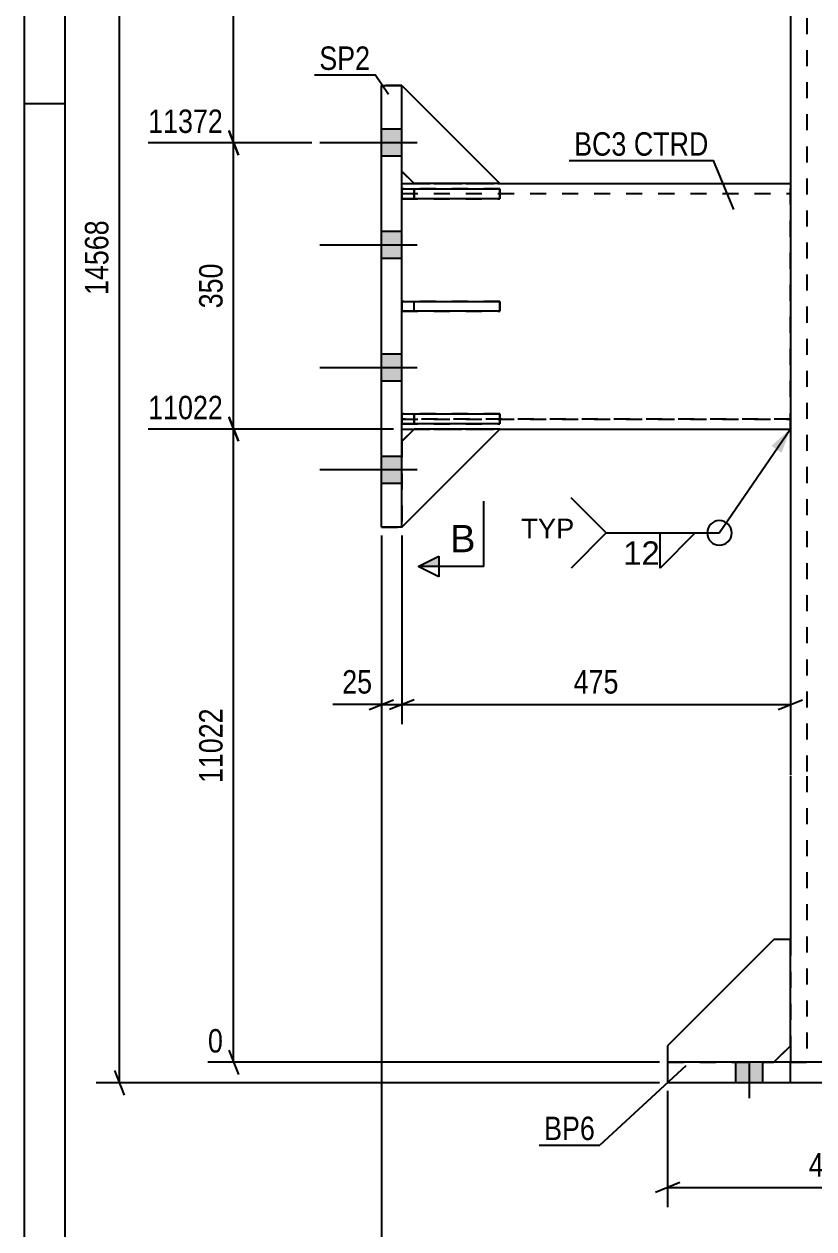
# Model space of a CAD drawing. Header units: millimetres. Extents: x 0 to 594, y 0 to 420.
# Drawn here: x 0 to 96.5, y 160.5 to 307.8 of the extents above; entities that cross this region are included whole.
import ezdxf

# ---------------------------------------------------------------- set-up
doc = ezdxf.new("R2010")
doc.units = ezdxf.units.MM
doc.linetypes.add('DXK_LINE_DOT2', pattern=[3.9198, 1.9599, -1.9599])
doc.styles.add('Arial', font='arial.ttf', dxfattribs={"height": 0.2})
doc.styles.add('Arial Narrow', font='ARIALN.TTF', dxfattribs={"height": 0.2})

# ---------------------------------------------------------------- blocks, each defined once
blk = doc.blocks.new('Unknown-682013357-1131 - 22569')
at = {"color": 5, "linetype": 'Continuous'}
for p, q in [((0, 420), (0, 0)), ((5, 415), (5, 5)), ((5, 298), (0, 298))]:
    blk.add_line(p, q, dxfattribs=at)
blk = doc.blocks.new('Part-682013357-4073 - 4039')
at = {"color": 2, "linetype": 'Continuous'}
for p, q in [((91.67, 195.83), (78.67, 182.83)), ((93.67, 195.83), (91.67, 195.83)), ((93.67, 182.83), (93.67, 195.83)), ((78.67, 182.83), (78.67, 180.83)), ((91.67, 180.83), (93.67, 182.83))]:
    blk.add_line(p, q, dxfattribs=at)
at = {"color": 7, "linetype": 'DXK_LINE_DOT2'}
for p, q in [((93.67, 195.83), (91.67, 195.83)), ((78.67, 180.83), (91.67, 180.83)), ((78.67, 180.83), (91.67, 180.83))]:
    blk.add_line(p, q, dxfattribs=at)
blk = doc.blocks.new('Part-682013357-4115 - 4039')
at = {"color": 7, "linetype": 'DXK_LINE_DOT2'}
for p, q in [((46.17, 289.75), (46.17, 300.25)), ((46.17, 300.25), (58.17, 288.25)), ((47.67, 288.25), (46.17, 289.75)), ((58.17, 288.25), (47.67, 288.25)), ((58.17, 288.25), (47.67, 288.25))]:
    blk.add_line(p, q, dxfattribs=at)
blk = doc.blocks.new('Part-682013357-4114 - 4039')
at = {"color": 2, "linetype": 'Continuous'}
for p, q in [((46.17, 300.25), (58.17, 288.25)), ((47.67, 288.25), (46.17, 289.75)), ((58.17, 288.25), (47.67, 288.25))]:
    blk.add_line(p, q, dxfattribs=at)
at = {"color": 7, "linetype": 'DXK_LINE_DOT2'}
for p, q in [((46.17, 289.75), (46.17, 300.25)), ((58.17, 288.25), (47.67, 288.25))]:
    blk.add_line(p, q, dxfattribs=at)
blk = doc.blocks.new('Bolt-682013357-4044 - 4039')
at = {"linetype": 'Continuous'}
for points in [[(90.32, 180.83), (87.02, 180.83), (87.02, 178.33), (90.32, 178.33)], [(90.32, 180.83), (87.02, 180.83), (87.02, 178.33), (90.32, 178.33)], [(110.32, 180.83), (107.02, 180.83), (107.02, 178.33), (110.32, 178.33)], [(110.32, 180.83), (107.02, 180.83), (107.02, 178.33), (110.32, 178.33)], [(130.32, 180.83), (127.02, 180.83), (127.02, 178.33), (130.32, 178.33)], [(130.32, 180.83), (127.02, 180.83), (127.02, 178.33), (130.32, 178.33)], [(150.32, 180.83), (147.02, 180.83), (147.02, 178.33), (150.32, 178.33)], [(150.32, 180.83), (147.02, 180.83), (147.02, 178.33), (150.32, 178.33)]]:
    blk.add_hatch(color=1, dxfattribs=at).paths.add_polyline_path(points)
at = {"color": 1, "linetype": 'Continuous'}
for p, q in [((87.02, 178.33), (87.02, 180.83)), ((87.02, 178.33), (87.02, 180.83)), ((88.67, 176.43), (88.67, 180.83)), ((88.67, 176.43), (88.67, 180.83)), ((90.32, 178.33), (90.32, 180.83)), ((90.32, 178.33), (90.32, 180.83)), ((107.02, 178.33), (107.02, 180.83)), ((107.02, 178.33), (107.02, 180.83)), ((108.67, 176.43), (108.67, 180.83)), ((108.67, 176.43), (108.67, 180.83)), ((110.32, 178.33), (110.32, 180.83)), ((110.32, 178.33), (110.32, 180.83)), ((127.02, 178.33), (127.02, 180.83)), ((127.02, 178.33), (127.02, 180.83)), ((128.67, 176.43), (128.67, 180.83)), ((128.67, 176.43), (128.67, 180.83)), ((130.32, 178.33), (130.32, 180.83)), ((130.32, 178.33), (130.32, 180.83)), ((147.02, 178.33), (147.02, 180.83)), ((147.02, 178.33), (147.02, 180.83)), ((148.67, 176.43), (148.67, 180.83)), ((148.67, 176.43), (148.67, 180.83)), ((150.32, 178.33), (150.32, 180.83)), ((150.32, 178.33), (150.32, 180.83))]:
    blk.add_line(p, q, dxfattribs=at)
blk = doc.blocks.new('Part-682013357-4117 - 4039')
at = {"color": 7, "linetype": 'DXK_LINE_DOT2'}
for p, q in [((47.67, 258.25), (46.17, 256.75)), ((46.17, 246.25), (58.17, 258.25)), ((58.17, 258.25), (47.67, 258.25)), ((58.17, 258.25), (47.67, 258.25)), ((46.17, 256.75), (46.17, 246.25))]:
    blk.add_line(p, q, dxfattribs=at)
blk = doc.blocks.new('Bolt-682013357-4048 - 4039')
at = {"linetype": 'Continuous'}
for points in [[(43.67, 294.9), (43.67, 291.6), (46.17, 291.6), (46.17, 294.9)], [(43.67, 294.9), (43.67, 291.6), (46.17, 291.6), (46.17, 294.9)], [(43.67, 294.9), (43.67, 291.6), (46.17, 291.6), (46.17, 294.9)], [(43.67, 282.4), (43.67, 279.1), (46.17, 279.1), (46.17, 282.4)], [(43.67, 282.4), (43.67, 279.1), (46.17, 279.1), (46.17, 282.4)], [(43.67, 267.4), (43.67, 264.1), (46.17, 264.1), (46.17, 267.4)], [(43.67, 267.4), (43.67, 264.1), (46.17, 264.1), (46.17, 267.4)], [(43.67, 254.9), (43.67, 251.6), (46.17, 251.6), (46.17, 254.9)], [(43.67, 254.9), (43.67, 251.6), (46.17, 251.6), (46.17, 254.9)], [(43.67, 254.9), (43.67, 251.6), (46.17, 251.6), (46.17, 254.9)]]:
    blk.add_hatch(color=1, dxfattribs=at).paths.add_polyline_path(points)
at = {"color": 1, "linetype": 'Continuous'}
for p, q in [((46.17, 294.9), (43.67, 294.9)), ((46.17, 294.9), (43.67, 294.9)), ((46.17, 294.9), (43.67, 294.9)), ((48.07, 293.25), (36.17, 293.25)), ((48.07, 293.25), (36.17, 293.25)), ((48.07, 293.25), (36.17, 293.25)), ((46.17, 291.6), (43.67, 291.6)), ((46.17, 291.6), (43.67, 291.6)), ((46.17, 291.6), (43.67, 291.6)), ((46.17, 282.4), (43.67, 282.4)), ((46.17, 282.4), (43.67, 282.4)), ((48.07, 280.75), (36.17, 280.75)), ((48.07, 280.75), (36.17, 280.75)), ((46.17, 279.1), (43.67, 279.1)), ((46.17, 279.1), (43.67, 279.1)), ((46.17, 267.4), (43.67, 267.4)), ((46.17, 267.4), (43.67, 267.4)), ((48.07, 265.75), (36.17, 265.75)), ((48.07, 265.75), (36.17, 265.75)), ((46.17, 264.1), (43.67, 264.1)), ((46.17, 264.1), (43.67, 264.1)), ((46.17, 254.9), (43.67, 254.9)), ((46.17, 254.9), (43.67, 254.9)), ((46.17, 254.9), (43.67, 254.9)), ((48.07, 253.25), (36.17, 253.25)), ((48.07, 253.25), (36.17, 253.25)), ((48.07, 253.25), (36.17, 253.25)), ((46.17, 251.6), (43.67, 251.6)), ((46.17, 251.6), (43.67, 251.6)), ((46.17, 251.6), (43.67, 251.6))]:
    blk.add_line(p, q, dxfattribs=at)
blk = doc.blocks.new('Part-682013357-4116 - 4039')
at = {"color": 2, "linetype": 'Continuous'}
for p, q in [((47.67, 258.25), (46.17, 256.75)), ((46.17, 246.25), (58.17, 258.25)), ((58.17, 258.25), (47.67, 258.25))]:
    blk.add_line(p, q, dxfattribs=at)
at = {"color": 7, "linetype": 'DXK_LINE_DOT2'}
for p, q in [((58.17, 258.25), (47.67, 258.25)), ((46.17, 256.75), (46.17, 246.25))]:
    blk.add_line(p, q, dxfattribs=at)
blk = doc.blocks.new('Part-682013357-4067 - 4039')
at = {"color": 2, "linetype": 'Continuous'}
for p, q in [((93.67, 320.25), (93.67, 215.93)), ((93.67, 215.83), (93.67, 195.83)), ((93.67, 182.83), (93.67, 180.83))]:
    blk.add_line(p, q, dxfattribs=at)
at = {"color": 7, "linetype": 'DXK_LINE_DOT2'}
for p, q in [((95.67, 320.25), (95.67, 215.93)), ((95.67, 215.83), (95.67, 180.83)), ((93.67, 195.83), (93.67, 182.83)), ((93.67, 180.83), (143.67, 180.83))]:
    blk.add_line(p, q, dxfattribs=at)
blk = doc.blocks.new('Part-682013357-4072 - 4039')
at = {"color": 2, "linetype": 'Continuous'}
for p, q in [((158.67, 180.83), (78.67, 180.83)), ((78.67, 180.83), (78.67, 178.33)), ((93.67, 178.33), (93.67, 180.83)), ((143.67, 178.33), (143.67, 180.83)), ((158.67, 178.33), (158.67, 180.83)), ((158.67, 178.33), (78.67, 178.33))]:
    blk.add_line(p, q, dxfattribs=at)
blk = doc.blocks.new('Part-682013357-4075 - 4039')
at = {"color": 7, "linetype": 'DXK_LINE_DOT2'}
for p, q in [((91.67, 195.83), (78.67, 182.83)), ((93.67, 195.83), (91.67, 195.83)), ((93.67, 195.83), (91.67, 195.83)), ((93.67, 182.83), (93.67, 195.83)), ((78.67, 182.83), (78.67, 180.83)), ((91.67, 180.83), (93.67, 182.83)), ((78.67, 180.83), (91.67, 180.83)), ((78.67, 180.83), (91.67, 180.83))]:
    blk.add_line(p, q, dxfattribs=at)
blk = doc.blocks.new('Part-682013357-4108 - 4039')
at = {"color": 7, "linetype": 'DXK_LINE_DOT2'}
for p, q in [((58.17, 260.1), (46.17, 260.1)), ((46.17, 260.1), (46.17, 258.9)), ((47.67, 260.1), (47.67, 258.9)), ((58.17, 258.9), (58.17, 260.1)), ((46.17, 258.9), (58.17, 258.9))]:
    blk.add_line(p, q, dxfattribs=at)
blk = doc.blocks.new('Part-682013357-4109 - 4039')
at = {"color": 7, "linetype": 'DXK_LINE_DOT2'}
for p, q in [((58.17, 287.6), (46.17, 287.6)), ((46.17, 287.6), (46.17, 286.4)), ((47.67, 287.6), (47.67, 286.4)), ((58.17, 286.4), (58.17, 287.6)), ((46.17, 286.4), (58.17, 286.4))]:
    blk.add_line(p, q, dxfattribs=at)
blk = doc.blocks.new('Part-682013357-4110 - 4039')
at = {"color": 7, "linetype": 'DXK_LINE_DOT2'}
for p, q in [((58.17, 273.85), (46.17, 273.85)), ((46.17, 273.85), (46.17, 272.65)), ((46.17, 272.65), (58.17, 272.65)), ((47.67, 272.65), (47.67, 273.85)), ((58.17, 272.65), (58.17, 273.85))]:
    blk.add_line(p, q, dxfattribs=at)
blk = doc.blocks.new('Part-682013357-4111 - 4039')
at = {"color": 2, "linetype": 'Continuous'}
for p, q in [((46.17, 258.9), (46.17, 260.1)), ((46.17, 260.1), (58.17, 260.1)), ((58.17, 260.1), (58.17, 258.9)), ((58.17, 258.9), (46.17, 258.9))]:
    blk.add_line(p, q, dxfattribs=at)
at = {"color": 7, "linetype": 'DXK_LINE_DOT2'}
blk.add_line((47.67, 258.9), (47.67, 260.1), dxfattribs=at)
blk = doc.blocks.new('Part-682013357-4112 - 4039')
at = {"color": 2, "linetype": 'Continuous'}
for p, q in [((46.17, 286.4), (46.17, 287.6)), ((46.17, 287.6), (58.17, 287.6)), ((58.17, 287.6), (58.17, 286.4)), ((58.17, 286.4), (46.17, 286.4))]:
    blk.add_line(p, q, dxfattribs=at)
at = {"color": 7, "linetype": 'DXK_LINE_DOT2'}
blk.add_line((47.67, 286.4), (47.67, 287.6), dxfattribs=at)
blk = doc.blocks.new('Part-682013357-4113 - 4039')
at = {"color": 2, "linetype": 'Continuous'}
for p, q in [((46.17, 272.65), (46.17, 273.85)), ((46.17, 273.85), (58.17, 273.85)), ((58.17, 272.65), (46.17, 272.65)), ((58.17, 273.85), (58.17, 272.65))]:
    blk.add_line(p, q, dxfattribs=at)
at = {"color": 7, "linetype": 'DXK_LINE_DOT2'}
blk.add_line((47.67, 272.65), (47.67, 273.85), dxfattribs=at)
blk = doc.blocks.new('Part-682013357-4137 - 4039')
at = {"color": 2, "linetype": 'Continuous'}
for p, q in [((43.67, 246.25), (43.67, 300.25)), ((43.67, 300.25), (46.17, 300.25)), ((46.17, 246.25), (46.17, 300.25)), ((46.17, 246.25), (43.67, 246.25)), ((43.67, 246.25), (43.67, 246.25)), ((46.17, 246.25), (46.17, 246.25))]:
    blk.add_line(p, q, dxfattribs=at)
at = {"color": 7, "linetype": 'DXK_LINE_DOT2'}
for p, q in [((46.17, 300.25), (43.67, 300.25)), ((43.67, 246.25), (46.17, 246.25)), ((43.67, 246.25), (43.67, 246.25)), ((46.17, 246.25), (46.17, 246.25))]:
    blk.add_line(p, q, dxfattribs=at)
blk = doc.blocks.new('Part-682013357-4183 - 4039')
at = {"color": 2, "linetype": 'Continuous'}
for p, q in [((46.17, 288.25), (47.67, 288.25)), ((58.17, 288.25), (93.67, 288.25)), ((46.17, 258.25), (47.67, 258.25)), ((58.17, 258.25), (93.67, 258.25))]:
    blk.add_line(p, q, dxfattribs=at)
at = {"color": 7, "linetype": 'DXK_LINE_DOT2'}
for p, q in [((46.17, 258.25), (46.17, 288.25)), ((46.17, 288.25), (93.67, 288.25)), ((47.67, 288.25), (58.17, 288.25)), ((93.67, 258.25), (93.67, 288.25)), ((46.17, 287.05), (93.67, 287.05)), ((46.17, 287.05), (93.67, 287.05)), ((46.17, 259.45), (93.67, 259.45)), ((93.67, 259.45), (46.17, 259.45)), ((46.17, 258.25), (46.17, 258.25)), ((46.17, 258.25), (93.67, 258.25)), ((47.67, 258.25), (58.17, 258.25)), ((93.67, 258.25), (93.67, 258.25))]:
    blk.add_line(p, q, dxfattribs=at)
blk = doc.blocks.new('StraightDimension-682013357-4307 - 4039')
at = {"color": 7, "linetype": 'Continuous'}
for p, q in [((11.65, 178.33), (11.65, 380.09)), ((11.05, 179.83), (12.25, 176.83)), ((77.67, 178.33), (8.8, 178.33))]:
    blk.add_line(p, q, dxfattribs=at)
at = {"color": 0}
blk.add_wipeout([(10.9, 284.38), (6.7, 284.38), (6.7, 274.04), (10.9, 274.04)], dxfattribs=at)
at = {"color": 3, "style": 'Arial Narrow'}
blk.add_text('14568', height=2.863, rotation=90.0002, dxfattribs=at).set_placement((10.3, 274.64))
blk = doc.blocks.new('StraightDimension-682013357-4517 - 4039')
at = {"color": 7, "linetype": 'Continuous'}
for p, q in [((43.67, 245.25), (43.67, 222.16)), ((46.17, 245.25), (46.17, 222.16)), ((43.67, 224.56), (37.76, 224.56)), ((43.67, 224.56), (37.76, 224.56)), ((42.17, 223.96), (45.17, 225.16)), ((43.67, 224.56), (46.17, 224.56)), ((47.67, 225.16), (44.67, 223.96))]:
    blk.add_line(p, q, dxfattribs=at)
at = {"color": 0}
blk.add_wipeout([(43.14, 225.31), (43.14, 229.51), (38.29, 229.51), (38.29, 225.31)], dxfattribs=at)
at = {"color": 3, "style": 'Arial Narrow'}
blk.add_text('25', height=2.863, dxfattribs=at).set_placement((38.89, 225.91))
blk = doc.blocks.new('StraightDimension-682013357-4485 - 4039')
at = {"color": 7, "linetype": 'Continuous'}
for p, q in [((93.67, 257.25), (93.67, 222.16)), ((46.17, 245.25), (46.17, 222.16)), ((47.67, 225.16), (44.67, 223.96)), ((46.17, 224.56), (93.67, 224.56)), ((92.17, 223.96), (95.17, 225.16))]:
    blk.add_line(p, q, dxfattribs=at)
at = {"color": 0}
blk.add_wipeout([(73.26, 225.31), (73.26, 229.51), (66.58, 229.51), (66.58, 225.31)], dxfattribs=at)
at = {"color": 3, "style": 'Arial Narrow'}
blk.add_text('475', height=2.863, dxfattribs=at).set_placement((67.18, 225.91))
blk = doc.blocks.new('StraightDimension-682013357-4545 - 4039')
at = {"color": 7, "linetype": 'Continuous'}
for p, q in [((78.67, 177.33), (78.67, 163.12)), ((118.67, 177.33), (118.67, 163.12)), ((80.17, 166.12), (77.17, 164.92)), ((78.67, 165.52), (118.67, 165.52)), ((117.17, 164.92), (120.17, 166.12))]:
    blk.add_line(p, q, dxfattribs=at)
at = {"color": 0}
blk.add_wipeout([(102.02, 166.27), (102.02, 170.47), (95.33, 170.47), (95.33, 166.27)], dxfattribs=at)
at = {"color": 3, "style": 'Arial Narrow'}
blk.add_text('400', height=2.863, dxfattribs=at).set_placement((95.93, 166.87))
blk = doc.blocks.new('StraightDimension-682013357-4572 - 4039')
at = {"color": 7, "linetype": 'Continuous'}
for p, q in [((43.67, 245.25), (43.67, 153.03)), ((193.68, 245.25), (193.68, 153.03)), ((45.17, 156.03), (42.17, 154.83)), ((43.67, 155.43), (193.68, 155.43)), ((192.18, 154.83), (195.18, 156.03))]:
    blk.add_line(p, q, dxfattribs=at)
at = {"color": 0}
blk.add_wipeout([(122.93, 156.18), (122.93, 160.38), (114.42, 160.38), (114.42, 156.18)], dxfattribs=at)
at = {"color": 3, "style": 'Arial Narrow'}
blk.add_text('1500', height=2.863, dxfattribs=at).set_placement((115.02, 156.78))
blk = doc.blocks.new('StraightDimension-682013357-22959 - 4039')
at = {"color": 7, "linetype": 'Continuous'}
for p, q in [((26.21, 345.52), (25.01, 348.52)), ((42.67, 347.02), (15.17, 347.02)), ((25.61, 293.25), (25.61, 347.02)), ((25.01, 294.75), (26.21, 291.75)), ((35.17, 293.25), (15.17, 293.25))]:
    blk.add_line(p, q, dxfattribs=at)
at = {"color": 0}
blk.add_wipeout([(24.86, 324.39), (20.66, 324.39), (20.66, 315.88), (24.86, 315.88)], dxfattribs=at)
at = {"color": 3, "style": 'Arial Narrow'}
blk.add_text('2840', height=2.863, rotation=90.0002, dxfattribs=at).set_placement((24.26, 316.48))
at = {"color": 0, "linetype": 'Continuous'}
blk.add_wipeout([(24.91, 347.62), (24.91, 351.82), (14.57, 351.82), (14.57, 347.62)], dxfattribs=at)
at = {"color": 3, "linetype": 'Continuous', "style": 'Arial Narrow'}
blk.add_text('14212', height=2.863, dxfattribs=at).set_placement((15.17, 348.22))
blk = doc.blocks.new('StraightDimension-682013357-22960 - 4039')
at = {"color": 7, "linetype": 'Continuous'}
for p, q in [((26.21, 291.75), (25.01, 294.75)), ((35.17, 293.25), (15.17, 293.25)), ((25.61, 258.25), (25.61, 293.25)), ((25.01, 259.75), (26.21, 256.75)), ((45.17, 258.25), (15.17, 258.25))]:
    blk.add_line(p, q, dxfattribs=at)
at = {"color": 0}
blk.add_wipeout([(24.86, 279.09), (20.66, 279.09), (20.66, 272.41), (24.86, 272.41)], dxfattribs=at)
at = {"color": 3, "style": 'Arial Narrow'}
blk.add_text('350', height=2.863, rotation=90.0002, dxfattribs=at).set_placement((24.26, 273.01))
at = {"color": 0, "linetype": 'Continuous'}
blk.add_wipeout([(24.91, 293.85), (24.91, 298.05), (14.57, 298.05), (14.57, 293.85)], dxfattribs=at)
at = {"color": 3, "linetype": 'Continuous', "style": 'Arial Narrow'}
blk.add_text('11372', height=2.863, dxfattribs=at).set_placement((15.17, 294.45))
blk = doc.blocks.new('StraightDimension-682013357-22961 - 4039')
at = {"color": 7, "linetype": 'Continuous'}
for p, q in [((26.21, 256.75), (25.01, 259.75)), ((45.17, 258.25), (15.17, 258.25)), ((25.61, 180.83), (25.61, 258.25)), ((25.01, 182.33), (26.21, 179.33)), ((77.67, 180.83), (22.48, 180.83))]:
    blk.add_line(p, q, dxfattribs=at)
at = {"color": 0}
blk.add_wipeout([(24.86, 224.71), (20.66, 224.71), (20.66, 214.37), (24.86, 214.37)], dxfattribs=at)
at = {"color": 3, "style": 'Arial Narrow'}
blk.add_text('11022', height=2.863, rotation=90.0002, dxfattribs=at).set_placement((24.26, 214.97))
at = {"color": 0, "linetype": 'Continuous'}
for points in [[(24.91, 258.85), (24.91, 263.05), (14.57, 263.05), (14.57, 258.85)], [(24.91, 181.43), (24.91, 185.63), (21.88, 185.63), (21.88, 181.43)]]:
    blk.add_wipeout(points, dxfattribs=at)
at = {"color": 3, "linetype": 'Continuous', "style": 'Arial Narrow'}
for s, height, p in [('11022', 2.863, (15.17, 259.45)), ('0', 2.86, (22.48, 182.03))]:
    blk.add_text(s, height=height, dxfattribs=at).set_placement(p)
blk = doc.blocks.new('Mark-682013357-4068 - 4039')
at = {"color": 0}
blk.add_wipeout([(69.78, 171.32), (69.78, 174.32), (63.57, 174.32), (63.57, 171.32)], dxfattribs=at)
blk.add_wipeout([(69.78, 171.32), (69.78, 174.32), (63.57, 174.32), (63.57, 171.32)], dxfattribs=at)
at = {"color": 30, "linetype": 'Continuous'}
for p in [(80.91, 180.41), (62.97, 170.72)]:
    blk.add_line(p, (70.38, 170.72), dxfattribs=at)
at = {"color": 3, "style": 'Arial Narrow'}
blk.add_text('BP6', height=2.863, dxfattribs=at).set_placement((63.57, 171.32))
blk = doc.blocks.new('Mark-682013357-4133 - 4039')
at = {"color": 0}
blk.add_wipeout([(42.3, 302.16), (42.3, 305.16), (36.09, 305.16), (36.09, 302.16)], dxfattribs=at)
blk.add_wipeout([(42.3, 302.16), (42.3, 305.16), (36.09, 305.16), (36.09, 302.16)], dxfattribs=at)
at = {"color": 30, "linetype": 'Continuous'}
for p in [(35.49, 301.56), (44.56, 299.15)]:
    blk.add_line(p, (42.9, 301.56), dxfattribs=at)
at = {"color": 3, "style": 'Arial Narrow'}
blk.add_text('SP2', height=2.863, dxfattribs=at).set_placement((36.09, 302.16))
blk = doc.blocks.new('Mark-682013357-4179 - 4039')
at = {"color": 0}
for points in [[(73.64, 291.67), (73.64, 294.67), (67.24, 294.67), (67.24, 291.67)], [(83.66, 291.67), (83.66, 294.67), (74.54, 294.67), (74.54, 291.67)]]:
    blk.add_wipeout(points, dxfattribs=at)
for points in [[(73.64, 291.67), (73.64, 294.67), (67.24, 294.67), (67.24, 291.67)], [(83.66, 291.67), (83.66, 294.67), (74.54, 294.67), (74.54, 291.67)]]:
    blk.add_wipeout(points, dxfattribs=at)
at = {"color": 30, "linetype": 'Continuous'}
for p in [(66.64, 291.07), (86.75, 285.1)]:
    blk.add_line(p, (84.26, 291.07), dxfattribs=at)
at = {"color": 3, "style": 'Arial Narrow'}
for s, p in [('BC3', (67.24, 291.67)), ('CTRD', (74.54, 291.67))]:
    blk.add_text(s, height=2.863, dxfattribs=at).set_placement(p)
blk = doc.blocks.new('SectionMark-682013357-4582 - 4039')
at = {"linetype": 'Continuous'}
blk.add_hatch(color=6, dxfattribs=at).paths.add_polyline_path([(50.68, 242.69), (50.68, 241.44), (48.18, 241.44)])
at = {"color": 6, "linetype": 'Continuous'}
for p, q in [((56.18, 241.44), (56.18, 249.44)), ((48.18, 241.44), (50.68, 242.69)), ((50.68, 242.69), (50.68, 240.19)), ((56.18, 241.44), (48.18, 241.44)), ((50.68, 240.19), (48.18, 241.44))]:
    blk.add_line(p, q, dxfattribs=at)
at = {"color": 0, "linetype": 'Continuous'}
blk.add_wipeout([(55.18, 243.19), (55.18, 246.69), (52.07, 246.69), (52.07, 243.19)], dxfattribs=at)
at = {"color": 3, "linetype": 'Continuous', "style": 'Arial'}
blk.add_text('B', height=3.34, dxfattribs=at).set_placement((52.07, 243.19))
blk = doc.blocks.new('WeldMark-682013357-11609 - 4039')
at = {"linetype": 'Continuous'}
blk.add_hatch(color=30, dxfattribs=at).paths.add_polyline_path([(91.36, 256.2), (93.67, 258.25), (92.6, 255.35)])
at = {"color": 30, "linetype": 'Continuous'}
blk.add_line((93.67, 258.25), (85, 245.55), dxfattribs=at)
at = {"color": 3, "linetype": 'Continuous'}
for q in [(66.86, 249.84), (66.86, 241.26)]:
    blk.add_line((71.15, 245.55), q, dxfattribs=at)
for start, end in [(90, 270), (270, 90)]:
    blk.add_arc((85, 245.55), 1.5, start, end, dxfattribs=at)
at = {"color": 0}
blk.add_wipeout([(77.1, 241.45), (77.1, 244.85), (73.05, 244.85), (73.05, 241.45)], dxfattribs=at)
at = {"color": 30, "linetype": 'Continuous'}
blk.add_line((71.15, 245.55), (85, 245.55), dxfattribs=at)
at = {"color": 3, "linetype": 'Continuous'}
for p, q in [((77.76, 245.55), (82.05, 245.55)), ((82.05, 245.55), (77.76, 241.26)), ((77.76, 241.26), (77.76, 245.55))]:
    blk.add_line(p, q, dxfattribs=at)
at = {"color": 3, "style": 'Arial'}
blk.add_text('12', height=2.865, dxfattribs=at).set_placement((73.25, 241.65))
at = {"color": 0, "linetype": 'Continuous'}
blk.add_wipeout([(67.25, 244.9), (67.25, 247.4), (60.77, 247.4), (60.77, 244.9)], dxfattribs=at)
blk.add_wipeout([(67.25, 244.9), (67.25, 247.4), (60.77, 247.4), (60.77, 244.9)], dxfattribs=at)
at = {"color": 3, "linetype": 'Continuous', "style": 'Arial'}
blk.add_text('TYP', height=2.388, dxfattribs=at).set_placement((60.77, 244.9))

msp = doc.modelspace()

# ---------------------------------------------------------------- block references
for name in ['Unknown-682013357-1131 - 22569', 'Part-682013357-4067 - 4039', 'Part-682013357-4137 - 4039', 'Part-682013357-4115 - 4039', 'Part-682013357-4114 - 4039', 'Bolt-682013357-4048 - 4039', 'Part-682013357-4183 - 4039', 'Part-682013357-4109 - 4039', 'Part-682013357-4112 - 4039', 'Part-682013357-4110 - 4039', 'Part-682013357-4113 - 4039', 'Part-682013357-4108 - 4039', 'Part-682013357-4111 - 4039', 'Part-682013357-4117 - 4039', 'Part-682013357-4116 - 4039', 'Part-682013357-4073 - 4039', 'Part-682013357-4075 - 4039', 'Part-682013357-4072 - 4039', 'Bolt-682013357-4044 - 4039']:
    msp.add_blockref(name, (0, 0))

# ---------------------------------------------------------------- next in the draw order: block references
msp.add_blockref('StraightDimension-682013357-4307 - 4039', (0, 0))

# ---------------------------------------------------------------- next in the draw order: block references
for name in ['StraightDimension-682013357-22959 - 4039', 'Mark-682013357-4179 - 4039', 'StraightDimension-682013357-4517 - 4039', 'StraightDimension-682013357-4545 - 4039']:
    msp.add_blockref(name, (0, 0))

# ---------------------------------------------------------------- next in the draw order: block references
for name in ['Mark-682013357-4133 - 4039', 'StraightDimension-682013357-4485 - 4039']:
    msp.add_blockref(name, (0, 0))

# ---------------------------------------------------------------- next in the draw order: block references
for name in ['StraightDimension-682013357-22960 - 4039', 'StraightDimension-682013357-4572 - 4039']:
    msp.add_blockref(name, (0, 0))

# ---------------------------------------------------------------- next in the draw order: block references
msp.add_blockref('StraightDimension-682013357-22961 - 4039', (0, 0))

# ---------------------------------------------------------------- next in the draw order: block references
for name in ['SectionMark-682013357-4582 - 4039', 'WeldMark-682013357-11609 - 4039', 'Mark-682013357-4068 - 4039']:
    msp.add_blockref(name, (0, 0))

doc.saveas('drawing.dxf')
